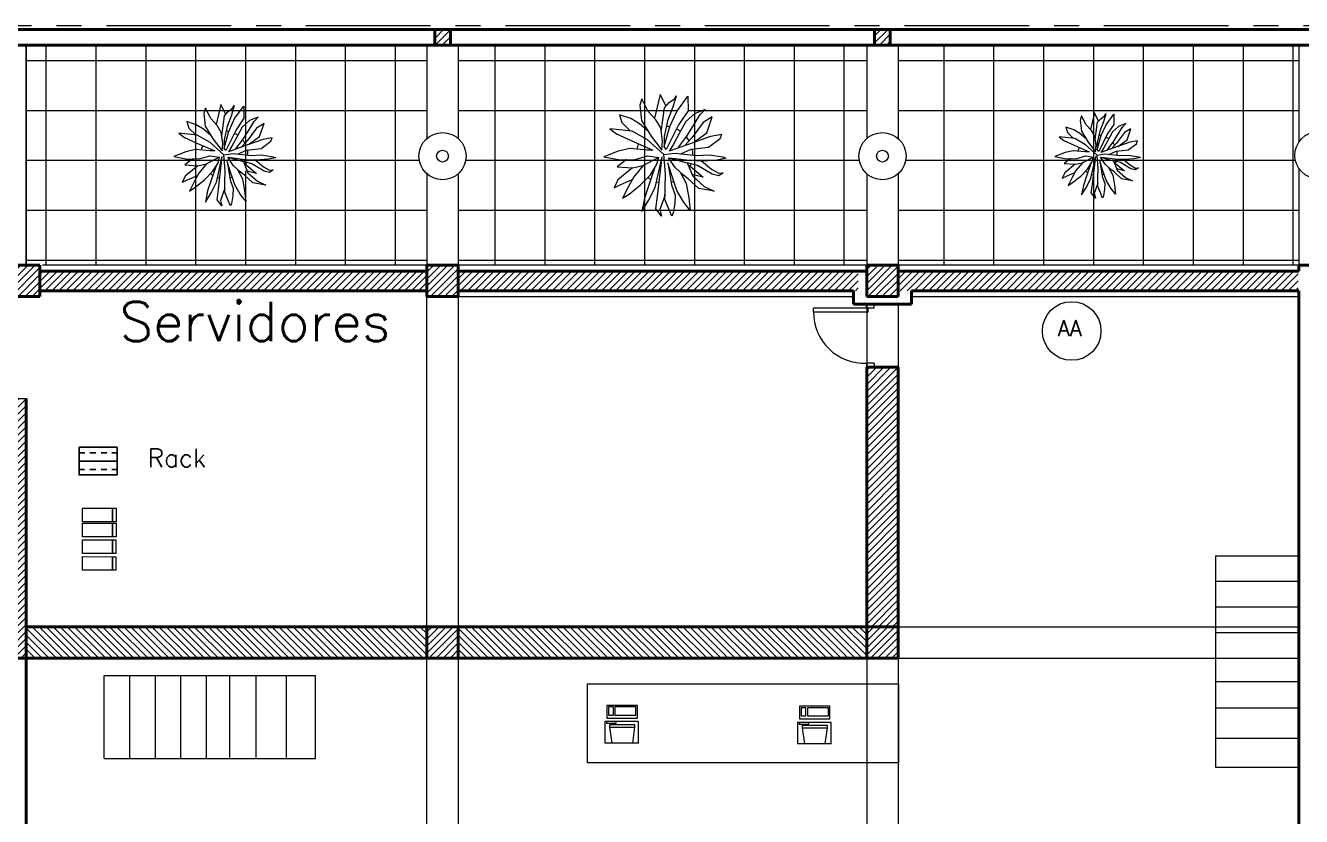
# Model space of a CAD drawing. Extents: x 952 to 1351, y -109 to 188.
# Drawn here: x 1051.94 to 1068.18, y 118.72 to 128.79 of the extents above; entities that cross this region are included whole.
import ezdxf

# ---------------------------------------------------------------- set-up
doc = ezdxf.new("R2010")
doc.units = 0
doc.header["$LTSCALE"] = 0.5
doc.linetypes.add('CENTER', pattern=[50.8, 31.75, -6.35, 6.35, -6.35])
doc.layers.get('0').update_dxf_attribs({"linetype": 'CONTINUOUS'})
doc.layers.add('Cableado', color=100, linetype='CONTINUOUS')
for name, color, linetype, lineweight in [('Carpintería', 55, 'CONTINUOUS', 20), ('Detalles .05', 243, 'CONTINUOUS', 5), ('Detalles 01', 8, 'CONTINUOUS', 9), ('Equipamiento fijo', 31, 'CONTINUOUS', 13), ('Equipamiento movil', 33, 'CONTINUOUS', 9), ('Muros corte', 7, 'CONTINUOUS', 40), ('Muros vista', 253, 'CONTINUOUS', 25), ('Pisos', 252, 'CONTINUOUS', 18), ('Punta 01', 6, 'CONTINUOUS', 9), ('Punta 02', 11, 'CONTINUOUS', 20), ('Tratamiento pisos', 251, 'CONTINUOUS', 9), ('Vidrios', 147, 'CONTINUOUS', 13)]:
    doc.layers.add(name, color=color, linetype=linetype, lineweight=lineweight)
doc.styles.add('Texto 2 mm', font='simplex.shx', dxfattribs={"height": 0.2})
doc.styles.add('Texto 5 mm', font='simplex.shx', dxfattribs={"height": 0.5})
pattern_1 = [(45, (10.88055, -3.54249), (-0.0449012806, 0.0449012806), [])]
pattern_2 = [(0, (10.8031, -2.4661), (1e-16, 0.635), []), (90, (10.8031, -2.4661), (-0.635, 2e-16), [])]

# ---------------------------------------------------------------- blocks, each defined once
blk = doc.blocks.new('Planta 1')
for p, q in [((-0.233, 0.595), (-0.254, 0.525)), ((-0.166, 0.461), (-0.233, 0.595)), ((-0.039, 0.64), (-0.099, 0.388)), ((0.024, 0.515), (-0.039, 0.64)), ((0.009, 0.498), (0.057, 0.553)), ((0.057, 0.553), (0.113, 0.595)), ((0.132, 0.627), (0.097, 0.506)), ((0.113, 0.595), (0.132, 0.627)), ((0.137, 0.461), (0.254, 0.622)), ((0.254, 0.622), (0.257, 0.466)), ((-0.35, 0.384), (-0.47, 0.424)), ((-0.47, 0.424), (-0.446, 0.342)), ((-0.254, 0.525), (-0.236, 0.364)), ((-0.084, 0.372), (-0.166, 0.461)), ((-0.027, 0.244), (0.009, 0.498)), ((0.097, 0.506), (0.041, 0.362)), ((0.063, 0.299), (0.137, 0.461)), ((0.257, 0.466), (0.156, 0.317)), ((0.326, 0.436), (0.233, 0.354)), ((0.438, 0.481), (0.326, 0.436)), ((0.326, 0.329), (0.387, 0.426)), ((0.387, 0.426), (0.438, 0.481)), ((-0.337, 0.252), (-0.574, 0.277)), ((-0.574, 0.277), (-0.502, 0.222)), ((-0.446, 0.342), (-0.358, 0.254)), ((-0.259, 0.329), (-0.35, 0.384)), ((-0.164, 0.246), (-0.259, 0.329)), ((-0.236, 0.364), (-0.134, 0.198)), ((-0.033, 0.287), (-0.084, 0.372)), ((-0.012, 0.145), (-0.033, 0.287)), ((0.041, 0.362), (0.004, 0.193)), ((0.004, 0.087), (0.063, 0.299)), ((0.156, 0.317), (0.026, 0.055)), ((0.233, 0.354), (0.164, 0.225)), ((0.246, 0.198), (0.326, 0.329)), ((0.416, 0.342), (0.297, 0.18)), ((0.512, 0.401), (0.416, 0.342)), ((0.456, 0.232), (0.512, 0.401)), ((-0.502, 0.222), (-0.345, 0.15)), ((-0.345, 0.15), (-0.116, 0.05)), ((-0.172, 0.158), (-0.337, 0.252)), ((0.002, 0.002), (-0.172, 0.158)), ((-0.134, 0.198), (-0.021, 0.051)), ((-0.021, 0.051), (-0.012, 0.145)), ((0.004, 0.193), (0.004, 0.087)), ((0.164, 0.225), (0.102, 0.113)), ((0.149, 0.072), (0.246, 0.198)), ((0.297, 0.18), (0.22, 0.096)), ((0.496, 0.195), (0.257, 0.111)), ((0.315, 0.131), (0.456, 0.232)), ((0.475, 0.081), (0.597, 0.173)), ((0.616, 0.217), (0.496, 0.195)), ((0.597, 0.173), (0.616, 0.217)), ((-0.483, 0.039), (-0.637, -0.021)), ((-0.361, 0.068), (-0.483, 0.039)), ((-0.177, 0.051), (-0.361, 0.068)), ((-0.116, 0.05), (-0.177, 0.051)), ((0.002, 0.002), (0.121, 0.019)), ((0.017, -0.2), (0.002, 0.002)), ((0.026, 0.055), (0.004, 0.087)), ((0.102, 0.113), (0.058, 0.039)), ((0.257, 0.111), (0.058, 0.039)), ((0.121, 0.019), (0.347, -0.006)), ((0.182, 0.012), (0.291, 0.061)), ((0.291, 0.061), (0.475, 0.081)), ((-0.637, -0.021), (-0.464, -0.053)), ((-0.394, -0.051), (-0.496, -0.128)), ((-0.496, -0.128), (-0.331, -0.138)), ((-0.464, -0.053), (-0.302, -0.048)), ((-0.331, -0.138), (-0.22, -0.115)), ((-0.22, -0.115), (-0.318, -0.232)), ((-0.302, -0.048), (-0.172, -0.011)), ((-0.053, -0.03), (-0.22, -0.115)), ((-0.172, -0.011), (-0.053, -0.03)), ((-0.142, -0.212), (-0.076, -0.108)), ((-0.092, -0.346), (-0.019, -0.022)), ((-0.076, -0.108), (-0.053, -0.03)), ((-0.068, -0.438), (-0.019, -0.022)), ((0.043, -0.084), (0.081, -0.319)), ((0.084, -0.22), (0.043, -0.084)), ((0.051, -0.031), (0.249, -0.086)), ((0.124, -0.138), (0.051, -0.031)), ((0.27, -0.061), (0.062, -0.034)), ((0.249, -0.086), (0.307, -0.227)), ((0.358, -0.113), (0.249, -0.086)), ((0.257, -0.103), (0.416, -0.237)), ((0.414, -0.066), (0.27, -0.061)), ((0.347, -0.006), (0.48, -0.001)), ((0.512, -0.207), (0.358, -0.113)), ((0.401, -0.065), (0.507, -0.153)), ((0.566, -0.056), (0.414, -0.066)), ((0.48, -0.001), (0.627, -0.023)), ((0.659, -0.036), (0.566, -0.056)), ((0.627, -0.023), (0.659, -0.036)), ((-0.486, -0.267), (-0.528, -0.349)), ((-0.331, -0.138), (-0.486, -0.267)), ((-0.462, -0.317), (-0.334, -0.262)), ((-0.318, -0.232), (-0.374, -0.336)), ((-0.246, -0.317), (-0.142, -0.212)), ((-0.097, -0.141), (-0.164, -0.334)), ((0.015, -0.354), (0.017, -0.2)), ((0.11, -0.294), (0.084, -0.22)), ((0.209, -0.215), (0.124, -0.138)), ((0.174, -0.184), (0.238, -0.304)), ((0.259, -0.254), (0.209, -0.215)), ((0.371, -0.356), (0.259, -0.254)), ((0.416, -0.237), (0.299, -0.208)), ((0.307, -0.227), (0.43, -0.336)), ((0.507, -0.153), (0.584, -0.195)), ((0.584, -0.222), (0.512, -0.207)), ((0.584, -0.195), (0.629, -0.192)), ((0.629, -0.192), (0.584, -0.222)), ((-0.528, -0.349), (-0.462, -0.317)), ((-0.374, -0.336), (-0.438, -0.461)), ((-0.369, -0.416), (-0.246, -0.317)), ((-0.164, -0.334), (-0.206, -0.458)), ((-0.161, -0.483), (-0.092, -0.346)), ((0.012, -0.475), (0.015, -0.354)), ((0.081, -0.319), (0.121, -0.428)), ((0.14, -0.379), (0.11, -0.294)), ((0.209, -0.5), (0.14, -0.379)), ((0.238, -0.304), (0.265, -0.456)), ((0.536, -0.386), (0.371, -0.356)), ((0.43, -0.336), (0.536, -0.386)), ((-0.438, -0.461), (-0.369, -0.416)), ((-0.206, -0.458), (-0.233, -0.6)), ((-0.233, -0.6), (-0.161, -0.483)), ((-0.086, -0.572), (-0.068, -0.438)), ((0.013, -0.425), (-0.041, -0.58)), ((0.057, -0.582), (0.012, -0.475)), ((0.116, -0.515), (0.1, -0.617)), ((0.121, -0.428), (0.116, -0.515)), ((0.281, -0.59), (0.209, -0.5)), ((0.265, -0.456), (0.281, -0.59)), ((-0.023, -0.649), (-0.086, -0.572)), ((-0.041, -0.58), (-0.023, -0.649)), ((0.084, -0.649), (0.057, -0.582)), ((0.1, -0.617), (0.084, -0.649))]:
    blk.add_line(p, q)
at = {"layer": 'Detalles .05'}
for start, end in [(79.6774, 86.207), (55.7777, 65.1238), (125.0386, 125.0807), (29.6412, 39.1255), (157.2574, 168.4231), (359.4429, 11.7162), (335.4998, 341.0401), (233.5733, 240.8096), (309.5647, 313.1025), (253.2847, 258.683), (283.2227, 289.1148)]:
    blk.add_arc((0.008, 0.001), 0.3, start, end, dxfattribs=at)
blk = doc.blocks.new('RECTANG')
for p, q in [((1, 1), (0, 1)), ((0, 1), (0, 0)), ((1, 0), (1, 1)), ((0, 0), (1, 0))]:
    blk.add_line(p, q)
blk = doc.blocks.new('KEYBOARD', base_point=(60, 294))
for p, xscale, yscale, zscale in [((60, 294), 19, 8, 19), ((61, 295), 13, 5, 13), ((75, 295), 3, 5, 3)]:
    blk.add_blockref('RECTANG', p, dxfattribs=dict(xscale=xscale, yscale=yscale, zscale=zscale))

msp = doc.modelspace()

# ---------------------------------------------------------------- hatches: boundary and pattern name
at = {"layer": 'Detalles 01'}
h = msp.add_hatch(dxfattribs=at)
h.set_pattern_fill('ANSI31', color=256, scale=0.02, style=0)
h.set_pattern_definition(pattern_1)
h.paths.add_polyline_path([(1057.349, 128.739), (1057.149, 128.739), (1057.149, 128.539), (1057.349, 128.539)])
h = msp.add_hatch(dxfattribs=at)
h.set_pattern_fill('ANSI31', color=256, scale=0.02, style=0)
h.set_pattern_definition(pattern_1)
h.paths.add_polyline_path([(1062.949, 128.739), (1062.749, 128.739), (1062.749, 128.539), (1062.949, 128.539)])
h = msp.add_hatch(dxfattribs=at)
h.set_pattern_fill('ANSI31', color=256, scale=0.02, style=0)
h.set_pattern_definition([(45, (5.54055, -3.53911), (-0.0449012806, 0.0449012806), [])])
h.paths.add_polyline_path([(1052.109, 125.742), (1051.709, 125.742), (1051.709, 125.342), (1052.109, 125.342)])
h = msp.add_hatch(dxfattribs=at)
h.set_pattern_fill('ANSI31', color=256, scale=0.02, style=0)
h.set_pattern_definition(pattern_1)
h.paths.add_polyline_path([(1057.449, 125.739), (1057.049, 125.739), (1057.049, 125.339), (1057.449, 125.339)])
h = msp.add_hatch(dxfattribs=at)
h.set_pattern_fill('ANSI31', color=256, scale=0.02, style=0)
h.set_pattern_definition(pattern_1)
h.paths.add_polyline_path([(1063.049, 125.339), (1063.049, 125.739), (1062.649, 125.739), (1062.649, 125.339)])
h = msp.add_hatch(dxfattribs=at)
h.set_pattern_fill('ANSI31', color=256, scale=0.02, style=0)
h.set_pattern_definition([(45, (10.8031, -2.466086), (-0.0449012806, 0.0449012806), [])])
h.paths.add_polyline_path([(1051.709, 120.889), (1050.309, 120.889), (1050.309, 121.233), (1050.159, 121.233), (1050.159, 120.739), (1051.949, 120.739), (1051.949, 124.041), (1051.709, 124.041), (1051.709, 125.664), (1049.549, 125.664), (1049.549, 125.414), (1050.159, 125.414), (1050.159, 125.07), (1050.309, 125.07), (1050.309, 125.414), (1051.709, 125.414)])
h.paths.add_polyline_path([(1050.309, 124.27), (1050.159, 124.27), (1050.159, 123.552), (1050.309, 123.552)], flags=17)
h = msp.add_hatch(dxfattribs=at)
h.set_pattern_fill('ANSI31', color=256, scale=0.02, style=0)
h.set_pattern_definition([(45, (1055.32415, 125.860195), (-0.0449013, 0.0449013), [])])
h.paths.add_polyline_path([(1057.049, 125.66), (1052.113, 125.66), (1052.113, 125.414), (1057.049, 125.414)])
h = msp.add_hatch(dxfattribs=at)
h.set_pattern_fill('ANSI31', color=256, scale=0.02, style=0)
h.set_pattern_definition([(45, (1061.06415, 125.860195), (-0.0449013, 0.0449013), [])])
h.paths.add_polyline_path([(1062.54, 125.66), (1057.449, 125.66), (1057.449, 125.414), (1062.54, 125.414)])
h = msp.add_hatch(dxfattribs=at)
h.set_pattern_fill('ANSI31', color=256, scale=0.02, style=0)
h.set_pattern_definition([(45, (1066.66415, 125.860195), (-0.0449013, 0.0449013), [])])
h.paths.add_polyline_path([(1068.14, 125.66), (1063.049, 125.66), (1063.049, 125.414), (1068.14, 125.414)])
h = msp.add_hatch(dxfattribs=at)
h.set_pattern_fill('ANSI31', color=256, scale=0.02, style=0)
h.set_pattern_definition([(45, (5.25055, 7.05751), (-0.0449012806, 0.0449012806), [])])
h.paths.add_polyline_path([(1063.049, 124.442), (1062.649, 124.442), (1062.649, 121.139), (1063.049, 121.139)])
h = msp.add_hatch(dxfattribs=at)
h.set_pattern_fill('ANSI31', color=256, scale=0.02, angle=-90, style=0)
h.set_pattern_definition([(315, (940.06459, 1178.537215), (0.0449012806, 0.0449012806), [])])
h.paths.add_polyline_path([(1057.049, 120.739), (1057.049, 121.139), (1051.949, 121.139), (1051.949, 120.739)])
h = msp.add_hatch(dxfattribs=at)
h.set_pattern_fill('ANSI31', color=256, scale=0.02, style=0)
h.set_pattern_definition(pattern_1)
h.paths.add_polyline_path([(1057.049, 121.139), (1057.049, 120.739), (1057.449, 120.739), (1057.449, 121.139)])
h = msp.add_hatch(dxfattribs=at)
h.set_pattern_fill('ANSI31', color=256, scale=0.02, angle=-90, style=0)
h.set_pattern_definition([(315, (945.56459, 1178.537215), (0.0449012806, 0.0449012806), [])])
h.paths.add_polyline_path([(1062.649, 120.739), (1062.649, 121.139), (1057.449, 121.139), (1057.449, 120.739)])
h = msp.add_hatch(dxfattribs=at)
h.set_pattern_fill('ANSI31', color=256, scale=0.02, style=0)
h.set_pattern_definition([(45, (1062.648733, 121.13903), (-0.044901, 0.044901), [])])
h.paths.add_polyline_path([(1063.049, 121.139), (1062.649, 121.139), (1062.649, 120.739), (1063.049, 120.739)])
at = {"layer": 'Tratamiento pisos'}
h = msp.add_hatch(dxfattribs=at)
h.set_pattern_fill('NET,_O', color=256, scale=0.2)
h.set_pattern_definition(pattern_2)
h.paths.add_polyline_path([(1051.949, 128.539), (1051.949, 125.739), (1057.049, 125.739), (1057.049, 126.903, -0.213826), (1056.948, 127.127, -0.213826), (1057.049, 127.351), (1057.049, 128.539)])
h.paths.add_polyline_path([(1054.7, 126.95), (1054.762, 126.935), (1054.735, 127.001, -0.05166)], flags=16)
h = msp.add_hatch(dxfattribs=at)
h.set_pattern_fill('NET,_O', color=256, scale=0.2)
h.set_pattern_definition(pattern_2)
h.paths.add_polyline_path([(1057.449, 128.539), (1057.449, 127.351, -0.213018), (1057.548, 127.127, -0.213018), (1057.449, 126.904), (1057.449, 125.739), (1062.649, 125.739), (1062.649, 126.904, -0.213422), (1062.549, 127.127, -0.213422), (1062.649, 127.351), (1062.649, 128.539)])
h.paths.add_polyline_path([(1060.219, 127.475), (1060.373, 127.703), (1060.37, 127.891), (1060.229, 127.697), (1060.14, 127.503), (1060.139, 127.5, -0.058012)], flags=16)
h = msp.add_hatch(dxfattribs=at)
h.set_pattern_fill('NET,_O', color=256, scale=0.2)
h.set_pattern_definition(pattern_2)
h.paths.add_polyline_path([(1063.049, 126.904), (1063.049, 125.739), (1068.149, 125.739), (1068.149, 126.973, -0.147477), (1068.099, 127.139, -0.147477), (1068.149, 127.305), (1068.149, 128.539), (1063.049, 128.539), (1063.049, 127.351, -0.213422), (1063.149, 127.127, -0.213422)])
h.paths.add_polyline_path([(1065.688, 127.371), (1065.796, 127.53), (1065.794, 127.662), (1065.696, 127.526), (1065.633, 127.391), (1065.632, 127.388, -0.058012)], flags=16)

# ---------------------------------------------------------------- linework, layer by layer
at = {"layer": 'Cableado'}
for p, q in [((1052.621, 123.353), (1052.692, 123.353)), ((1052.757, 123.353), (1052.835, 123.353)), ((1052.902, 123.353), (1052.972, 123.353)), ((1053.039, 123.353), (1053.104, 123.353)), ((1052.621, 123.246), (1053.104, 123.246)), ((1052.69, 123.14), (1052.621, 123.14)), ((1052.757, 123.14), (1052.835, 123.14)), ((1052.902, 123.14), (1052.972, 123.14)), ((1053.039, 123.14), (1053.104, 123.14))]:
    msp.add_line(p, q, dxfattribs=at)
msp.add_lwpolyline([(1052.621, 123.422), (1053.104, 123.422), (1053.104, 123.071), (1052.621, 123.071)], close=True, dxfattribs=at)
at = {"layer": 'Carpintería'}
for p, q in [((1062.669, 125.192), (1061.969, 125.192)), ((1061.969, 125.142), (1061.969, 125.192)), ((1062.669, 125.142), (1061.969, 125.142)), ((1062.644, 125.192), (1062.644, 125.242)), ((1062.744, 125.192), (1062.644, 125.192)), ((1062.669, 125.142), (1062.669, 125.192)), ((1062.744, 125.192), (1062.744, 125.242)), ((1062.744, 124.492), (1062.644, 124.492)), ((1062.644, 124.492), (1062.644, 124.442)), ((1062.744, 124.492), (1062.744, 124.442))]:
    msp.add_line(p, q, dxfattribs=at)
at = {"layer": 'Detalles .05', "color": 7}
msp.add_line((1050.309, 124.041), (1051.949, 124.041), dxfattribs=at)
at = {"layer": 'Detalles 01', "linetype": 'CENTER', "ltscale": 0.1}
msp.add_line((1032.649, 128.789), (1074.699, 128.789), dxfattribs=at)
at = {"layer": 'Detalles 01'}
msp.add_arc((1062.62, 125.142), 0.65, 180, 272.1618, dxfattribs=at)
at = {"layer": 'Equipamiento fijo'}
for p, q in [((1067.09, 122.043), (1068.149, 122.043)), ((1067.09, 122.043), (1067.09, 119.354)), ((1068.149, 122.043), (1068.149, 119.354)), ((1067.09, 121.717), (1068.149, 121.717)), ((1067.09, 121.391), (1068.149, 121.391)), ((1067.09, 121.065), (1068.149, 121.065)), ((1067.09, 120.739), (1068.149, 120.739)), ((1052.94, 120.52), (1055.629, 120.52)), ((1052.94, 119.461), (1052.94, 120.52)), ((1053.266, 119.461), (1053.266, 120.52)), ((1053.592, 119.461), (1053.592, 120.52)), ((1053.918, 119.461), (1053.918, 120.52)), ((1054.244, 119.461), (1054.244, 120.52)), ((1054.539, 119.473), (1054.539, 120.52)), ((1054.876, 119.473), (1054.876, 120.52)), ((1055.26, 119.473), (1055.26, 120.52)), ((1055.629, 119.461), (1055.629, 120.52)), ((1067.102, 120.443), (1068.149, 120.443)), ((1067.102, 120.107), (1068.149, 120.107)), ((1067.102, 119.723), (1068.149, 119.723)), ((1052.94, 119.461), (1055.629, 119.461)), ((1067.09, 119.354), (1068.149, 119.354))]:
    msp.add_line(p, q, dxfattribs=at)
for centre in [(1057.248, 127.127), (1062.849, 127.127), (1068.399, 127.139)]:
    msp.add_circle(centre, 0.3, dxfattribs=at)
at = {"layer": 'Equipamiento movil'}
for p, q in [((1059.745, 119.931), (1059.316, 119.931)), ((1059.316, 119.931), (1059.316, 119.659)), ((1059.336, 119.931), (1059.336, 119.91)), ((1059.336, 119.91), (1059.459, 119.91)), ((1059.372, 119.89), (1059.372, 119.862)), ((1059.698, 119.89), (1059.372, 119.89)), ((1059.459, 119.91), (1059.459, 119.931)), ((1059.698, 119.862), (1059.698, 119.89)), ((1059.745, 119.659), (1059.745, 119.931)), ((1062.197, 119.922), (1061.769, 119.922)), ((1061.769, 119.922), (1061.769, 119.65)), ((1061.789, 119.922), (1061.789, 119.901)), ((1061.789, 119.901), (1061.911, 119.901)), ((1061.911, 119.901), (1061.911, 119.922)), ((1062.197, 119.65), (1062.197, 119.922)), ((1059.372, 119.862), (1059.698, 119.862)), ((1059.372, 119.862), (1059.403, 119.659)), ((1059.669, 119.659), (1059.698, 119.862)), ((1061.825, 119.881), (1061.825, 119.853)), ((1062.151, 119.881), (1061.825, 119.881)), ((1061.825, 119.853), (1062.151, 119.853)), ((1061.825, 119.853), (1061.855, 119.65)), ((1062.121, 119.65), (1062.151, 119.853)), ((1062.151, 119.853), (1062.151, 119.881)), ((1059.745, 119.659), (1059.316, 119.659)), ((1062.197, 119.65), (1061.769, 119.65))]:
    msp.add_line(p, q, dxfattribs=at)
msp.add_lwpolyline([(1059.093, 120.414), (1063.053, 120.414), (1063.053, 119.409), (1059.093, 119.409)], close=True, dxfattribs=at)
at = {"layer": 'Muros corte'}
for p, q in [((1032.649, 128.739), (1074.649, 128.739)), ((1057.149, 128.539), (1057.149, 128.739)), ((1057.349, 128.539), (1057.349, 128.739)), ((1062.749, 128.539), (1062.749, 128.739)), ((1062.949, 128.539), (1062.949, 128.739)), ((1032.649, 128.539), (1074.649, 128.539)), ((1052.119, 125.341), (1052.119, 125.739)), ((1057.449, 125.739), (1057.049, 125.739)), ((1057.049, 125.739), (1057.049, 125.339)), ((1057.449, 125.739), (1057.449, 125.339)), ((1063.049, 125.739), (1062.649, 125.739)), ((1062.649, 125.339), (1062.649, 125.739)), ((1063.049, 125.739), (1063.049, 125.339)), ((1068.649, 125.739), (1068.149, 125.739)), ((1068.149, 125.664), (1068.149, 125.739)), ((1057.049, 125.664), (1052.119, 125.664)), ((1062.649, 125.664), (1057.449, 125.664)), ((1068.149, 125.664), (1063.049, 125.664)), ((1052.119, 125.414), (1056.075, 125.414)), ((1057.049, 125.414), (1055.999, 125.414)), ((1062.479, 125.414), (1057.449, 125.414)), ((1062.479, 125.244), (1062.479, 125.414)), ((1068.149, 125.414), (1063.219, 125.414)), ((1063.219, 125.244), (1063.219, 125.414)), ((1051.709, 125.341), (1052.119, 125.341)), ((1057.449, 125.339), (1057.049, 125.339)), ((1063.049, 125.339), (1062.649, 125.339)), ((1063.219, 125.244), (1062.479, 125.244)), ((1062.649, 121.139), (1062.649, 124.442)), ((1062.649, 124.442), (1063.049, 124.442)), ((1063.049, 121.139), (1063.049, 124.442)), ((1051.949, 124.041), (1051.949, 115.739)), ((1062.649, 121.139), (1051.949, 121.139)), ((1057.049, 120.739), (1057.049, 121.139)), ((1057.049, 120.739), (1057.049, 121.139)), ((1057.449, 120.739), (1057.449, 121.139)), ((1063.049, 121.139), (1062.649, 121.139)), ((1062.649, 120.739), (1062.649, 121.139)), ((1063.049, 120.739), (1063.049, 121.139)), ((1051.949, 120.739), (1050.159, 120.739)), ((1062.649, 120.739), (1051.949, 120.739)), ((1063.049, 120.739), (1062.649, 120.739)), ((1068.149, 110.064), (1068.149, 120.739))]:
    msp.add_line(p, q, dxfattribs=at)
at = {"layer": 'Muros corte', "color": 0}
for p, q in [((1052.119, 125.739), (1051.709, 125.739)), ((1068.149, 114.739), (1068.149, 125.414))]:
    msp.add_line(p, q, dxfattribs=at)
at = {"layer": 'Muros vista'}
msp.add_line((1051.949, 128.539), (1051.949, 125.739), dxfattribs=at)
at = {"layer": 'Pisos'}
for p, q in [((1057.049, 125.739), (1052.157, 125.739)), ((1062.649, 125.739), (1057.449, 125.739)), ((1068.149, 125.739), (1063.049, 125.739))]:
    msp.add_line(p, q, dxfattribs=at)
at = {"layer": 'Punta 02'}
for centre in [(1057.248, 127.127), (1062.849, 127.127)]:
    msp.add_circle(centre, 0.075, dxfattribs=at)
at = {"layer": 'Tratamiento pisos'}
for p, q in [((1057.049, 128.539), (1057.049, 127.351)), ((1057.449, 128.539), (1057.449, 127.351)), ((1062.649, 128.539), (1062.649, 127.351)), ((1063.049, 128.539), (1063.049, 127.351)), ((1068.149, 128.539), (1068.149, 127.305)), ((1057.049, 126.903), (1057.049, 125.739)), ((1057.449, 126.904), (1057.449, 125.739)), ((1062.649, 126.904), (1062.649, 125.739)), ((1063.049, 126.904), (1063.049, 125.739)), ((1068.149, 126.973), (1068.149, 125.739)), ((1057.049, 110.139), (1057.049, 125.339)), ((1057.449, 125.339), (1062.479, 125.339)), ((1057.449, 125.339), (1057.449, 121.139)), ((1063.219, 125.339), (1068.149, 125.339)), ((1062.649, 125.244), (1062.649, 121.139)), ((1063.049, 125.244), (1063.049, 121.139)), ((1063.049, 121.139), (1068.149, 121.139)), ((1057.449, 120.739), (1057.449, 114.739)), ((1062.649, 120.739), (1062.649, 118.2)), ((1063.049, 120.739), (1063.049, 117.305)), ((1063.049, 120.739), (1068.149, 120.739))]:
    msp.add_line(p, q, dxfattribs=at)
at = {"layer": 'Tratamiento pisos', "color": 0}
for p, q in [((1062.649, 121.139), (1057.449, 121.139)), ((1062.649, 120.739), (1057.449, 120.739))]:
    msp.add_line(p, q, dxfattribs=at)
at = {"layer": 'Vidrios', "color": 0}
for points in [[(1052.665, 122.474), (1052.665, 122.647), (1053.048, 122.646), (1053.048, 122.474)], [(1053.048, 122.474), (1053.048, 122.646), (1053.091, 122.646), (1053.091, 122.474)], [(1052.665, 122.282), (1052.665, 122.456), (1053.048, 122.455), (1053.048, 122.282)], [(1053.048, 122.282), (1053.048, 122.455), (1053.091, 122.455), (1053.091, 122.282)], [(1052.664, 122.072), (1052.664, 122.245), (1053.047, 122.244), (1053.047, 122.072)], [(1053.047, 122.072), (1053.047, 122.244), (1053.09, 122.244), (1053.09, 122.072)], [(1052.664, 121.858), (1052.664, 122.031), (1053.047, 122.03), (1053.047, 121.858)], [(1053.047, 121.858), (1053.047, 122.03), (1053.09, 122.03), (1053.09, 121.858)]]:
    msp.add_lwpolyline(points, close=True, dxfattribs=at)
at = {"layer": 'Vidrios', "color": 7}
msp.add_circle((1065.258, 124.902), 0.373, dxfattribs=at)

# ---------------------------------------------------------------- block references
at = {"layer": 'Detalles .05'}
for p, xscale, yscale, zscale in [((1060.065, 127.144), 1.2, 1.2, 1.2), ((1065.58, 127.139), 0.84, 0.84, 0.84)]:
    msp.add_blockref('Planta 1', p, dxfattribs=dict(at, xscale=xscale, yscale=yscale, zscale=zscale))
msp.add_blockref('Planta 1', (1054.463, 127.143), dxfattribs=at)
at = {"layer": 'Equipamiento movil', "xscale": 0.02041609908325076, "yscale": 0.02041609908325076, "zscale": 0.02041609908325076, "rotation": 180.0000000000007}
for p in [(1059.729, 120.138), (1062.181, 120.129)]:
    msp.add_blockref('KEYBOARD', p, dxfattribs=at)

# ---------------------------------------------------------------- texts
at = {"layer": 'Punta 01', "color": 6, "insert": (1053.496, 123.402), "char_height": 0.23083, "attachment_point": 1, "style": 'Texto 5 mm'}
msp.add_mtext_dynamic_manual_height_columns('{\\C0;Rack} ', width=11.68093, gutter_width=2.5, heights=[0], dxfattribs=at)
at = {"layer": 'Vidrios', "color": 0, "style": 'Texto 5 mm'}
msp.add_text('Servidores', height=0.5, dxfattribs=at).set_placement((1053.135, 124.774))
at = {"layer": 'Vidrios', "insert": (1064.672, 125.038), "char_height": 0.2, "attachment_point": 1, "style": 'Texto 2 mm'}
msp.add_mtext_dynamic_manual_height_columns('\\pi0.40757;{\\C7;AA}', width=1.17704, gutter_width=2.5, heights=[0], dxfattribs=at)

doc.saveas('drawing.dxf')
